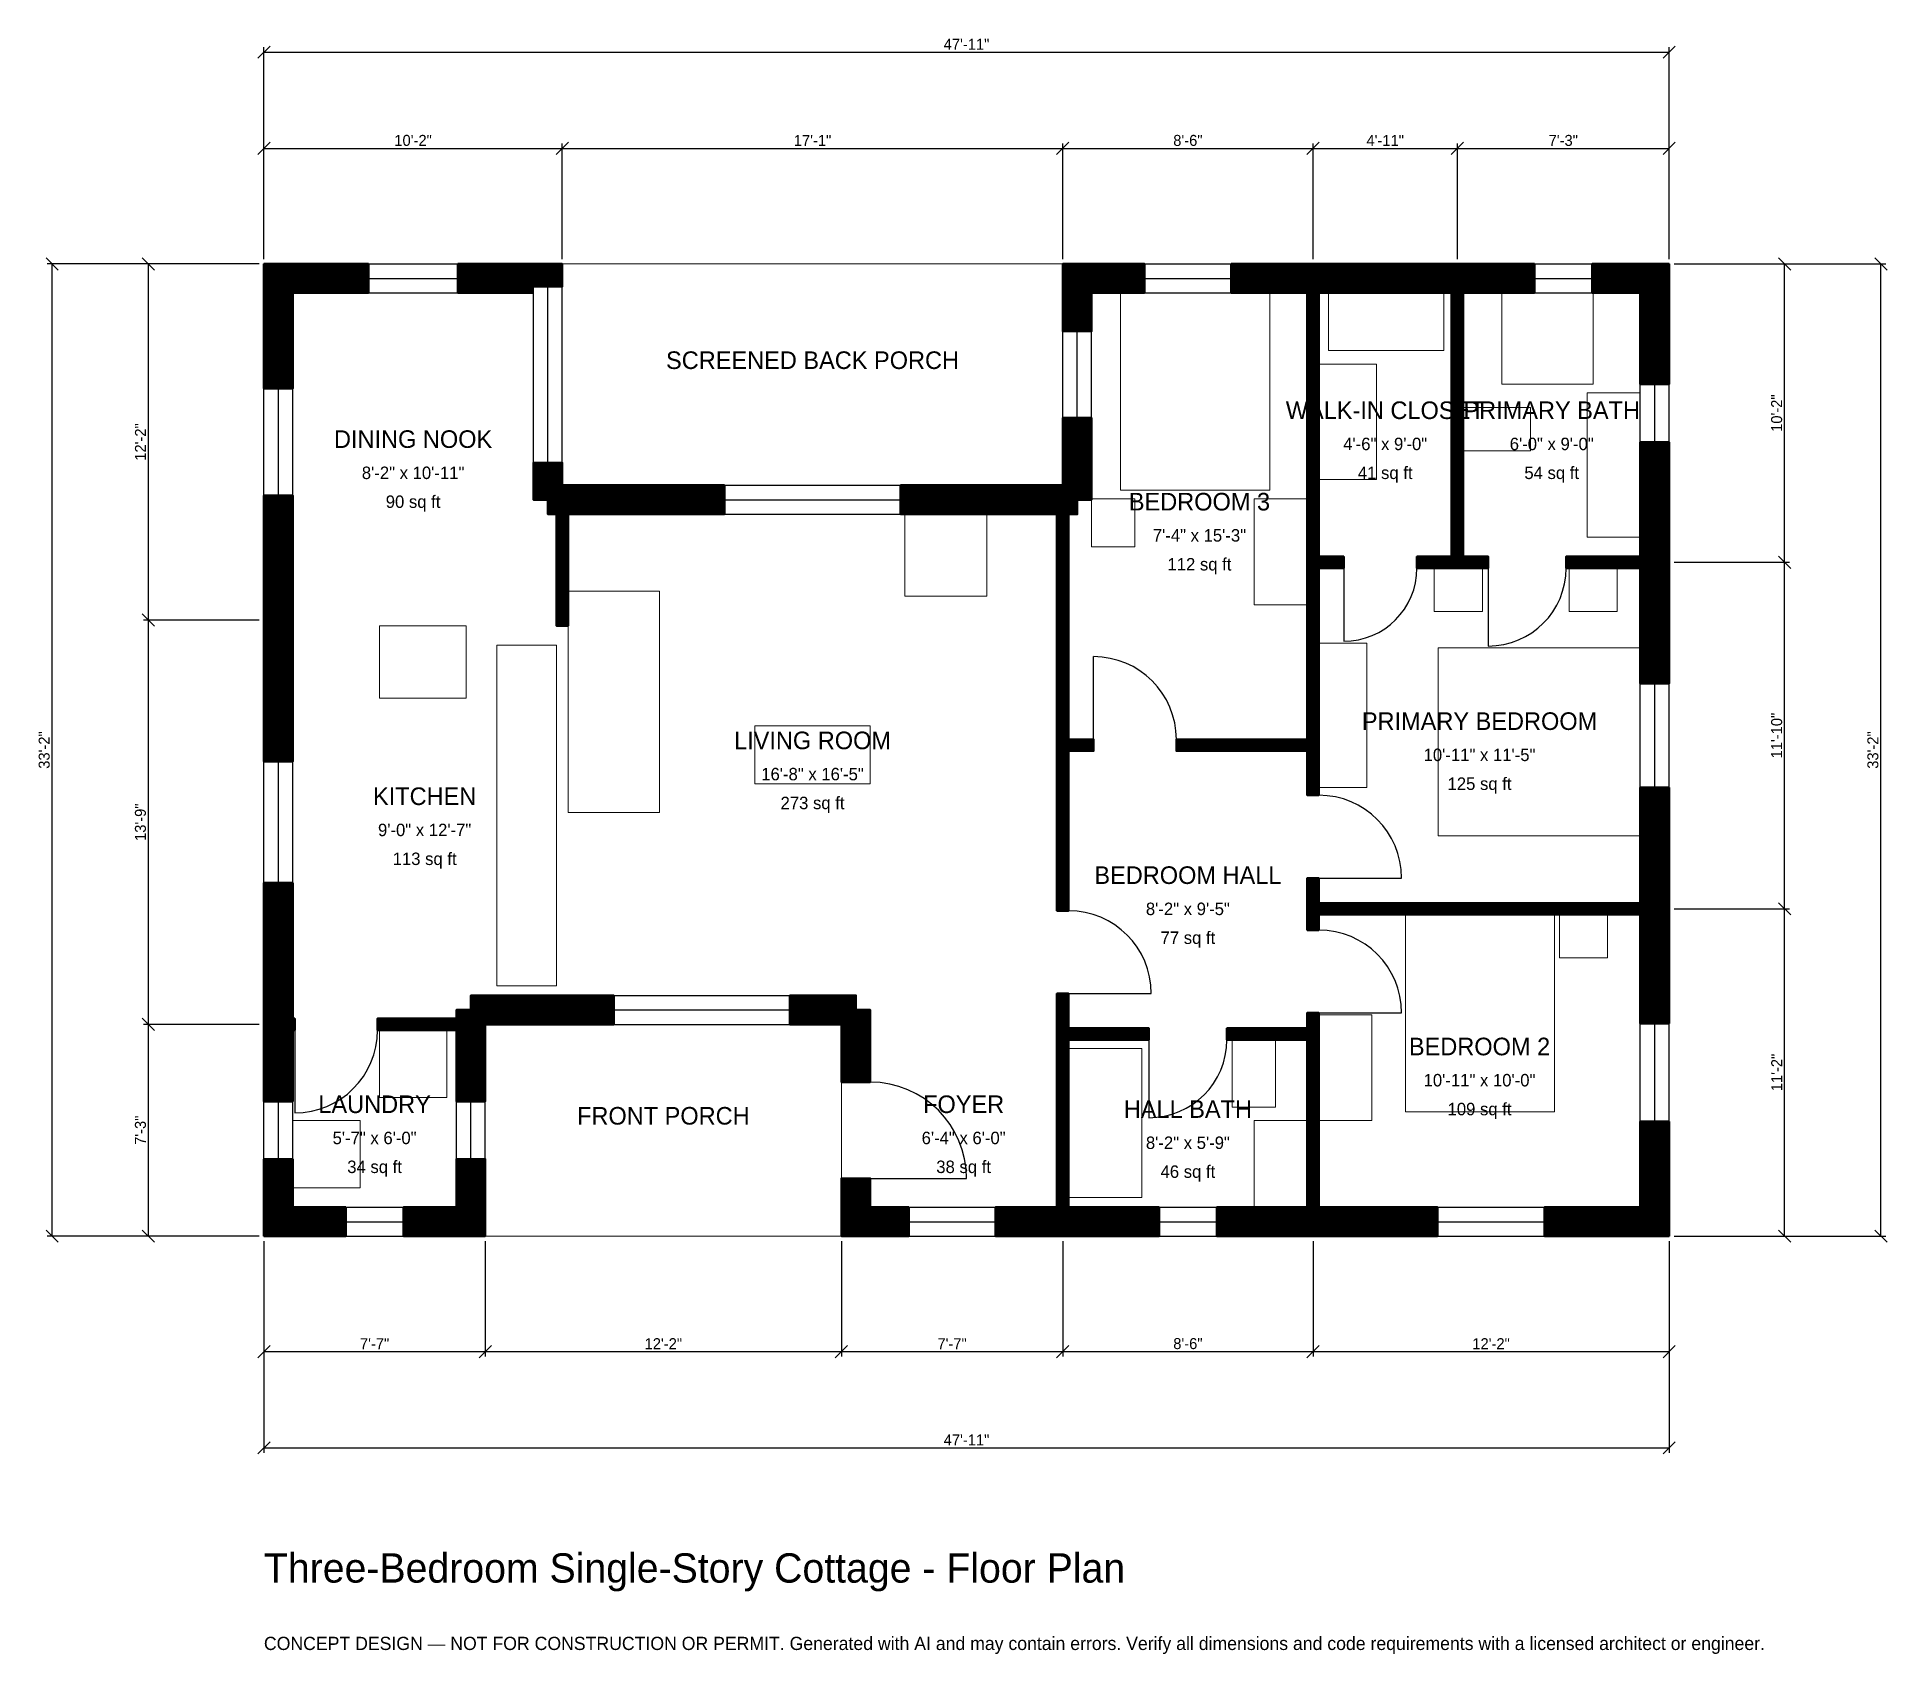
# Model space of a CAD drawing. Header units: inches. Extents: x -93 to 664, y -171 to 490.
import ezdxf
from ezdxf.enums import TextEntityAlignment as Align

# ---------------------------------------------------------------- set-up
doc = ezdxf.new("R2010")
doc.units = ezdxf.units.IN
doc.header["$MEASUREMENT"] = 0
doc.linetypes.add('DASHED', pattern=[0.6, 0.5, -0.1])
for name, color, linetype, lineweight in [('A-ANNO-DIMS', 1, 'Continuous', 13), ('A-ANNO-TEXT', 7, 'Continuous', 18), ('A-AREA-IDEN', 7, 'Continuous', 18), ('A-DOOR', 2, 'Continuous', 25), ('A-FLOR-FIXT', 9, 'Continuous', 13), ('A-FURN', 9, 'Continuous', 13), ('A-GLAZ', 4, 'Continuous', 25), ('A-SITE-PAVE', 8, 'Continuous', 13), ('A-WALL', 7, 'Continuous', 50), ('A-WALL-PATT', 8, 'Continuous', 13)]:
    doc.layers.add(name, color=color, linetype=linetype, lineweight=lineweight)
doc.dimstyles.new('PLAN', dxfattribs={"dimtxt": 4.5, "dimasz": 3, "dimexe": 2, "dimexo": 2, "dimgap": 1, "dimtad": 1, "dimdec": 0, "dimlunit": 4, "dimtsz": 2.5, "dimcen": 2.5, "dimclrd": 1, "dimclre": 1, "dimazin": 3, "dimtfac": 1, "dimtmove": 0, "dimatfit": 3})

msp = doc.modelspace()

# ---------------------------------------------------------------- hatches: boundary and pattern name
at = {"layer": 'A-WALL-PATT'}
h = msp.add_hatch(dxfattribs=at)
h.set_pattern_fill('ANSI31', color=8, scale=0.8)
h.paths.add_polyline_path([(0, 88.9764), (0, 88.9764), (0, 92.5197), (0, 144.4882), (11.811, 144.4882), (11.811, 92.5197), (11.811, 88.9764), (12.5984, 88.9764), (12.5984, 84.252), (11.811, 84.252), (11.811, 80.7087), (11.811, 55.1181), (0, 55.1181), (0, 80.7087), (0, 84.252), (0, 84.252), (0, 88.9764)])
h.paths.add_polyline_path([(0, 246.063), (0, 257.874), (0, 302.9528), (11.811, 302.9528), (11.811, 257.874), (11.811, 246.063), (11.811, 194.0945), (0, 194.0945), (0, 246.063)])
h.paths.add_polyline_path([(0, 385.8268), (0, 385.8268), (0, 397.6378), (0, 397.6378), (0, 397.6378), (11.811, 397.6378), (11.811, 397.6378), (42.7165, 397.6378), (42.7165, 385.8268), (11.811, 385.8268), (11.811, 346.6535), (0, 346.6535), (0, 385.8268)])
h.paths.add_polyline_path([(110.2362, 397.6378), (110.2362, 397.6378), (122.0472, 397.6378), (122.0472, 397.6378), (122.0473, 397.6378), (122.0473, 388.3858), (109.8425, 388.3858), (109.8425, 385.8268), (79.3307, 385.8268), (79.3307, 397.6378), (110.2362, 397.6378)])
h.paths.add_polyline_path([(122.0472, 309.4488), (122.0473, 309.4488), (122.0473, 307.0867), (124.4094, 307.0867), (124.4094, 307.0866), (188.3858, 307.0866), (188.3858, 295.2756), (124.4094, 295.2756), (124.4094, 249.6063), (119.685, 249.6063), (119.685, 295.2756), (116.1417, 295.2756), (116.1417, 301.1811), (110.2362, 301.1811), (110.2362, 316.3386), (122.0472, 316.3386), (122.0472, 309.4488)])
h.paths.add_polyline_path([(324.4094, 307.0866), (324.4094, 307.0867), (326.7716, 307.0867), (326.7716, 309.4488), (326.7717, 309.4488), (326.7717, 334.6457), (338.5827, 334.6457), (338.5827, 301.1811), (332.6772, 301.1811), (332.6772, 295.2756), (329.1339, 295.2756), (329.1339, 203.1496), (339.3701, 203.1496), (339.3701, 198.4252), (329.1339, 198.4252), (329.1339, 133.0709), (324.4094, 133.0709), (324.4094, 198.4252), (324.4094, 203.1496), (324.4094, 295.2756), (260.4331, 295.2756), (260.4331, 307.0866), (324.4094, 307.0866)])
h.paths.add_polyline_path([(326.7717, 385.8268), (326.7716, 385.8268), (326.7716, 397.6378), (326.7717, 397.6378), (326.7717, 397.6378), (338.5827, 397.6378), (338.5827, 397.6378), (360.2362, 397.6378), (360.2362, 385.8268), (338.5827, 385.8268), (338.5827, 370.0787), (326.7717, 370.0787), (326.7717, 385.8268)])
h.paths.add_polyline_path([(423.2283, 397.6378), (426.7717, 397.6378), (426.7717, 397.6378), (431.4961, 397.6378), (431.4961, 397.6378), (435.0394, 397.6378), (482.2835, 397.6378), (485.8268, 397.6378), (485.8268, 397.6378), (490.5512, 397.6378), (490.5512, 397.6378), (494.0945, 397.6378), (519.685, 397.6378), (519.685, 385.8268), (494.0945, 385.8268), (490.5512, 385.8268), (490.5512, 277.9528), (500.7874, 277.9528), (500.7874, 273.2283), (490.5512, 273.2283), (485.8268, 273.2283), (471.6535, 273.2283), (471.6535, 277.9528), (485.8268, 277.9528), (485.8268, 385.8268), (482.2835, 385.8268), (435.0394, 385.8268), (431.4961, 385.8268), (431.4961, 277.9528), (441.7323, 277.9528), (441.7323, 273.2283), (431.4961, 273.2283), (431.4961, 203.1496), (431.4961, 198.4252), (431.4961, 180.315), (426.7717, 180.315), (426.7717, 198.4252), (373.2283, 198.4252), (373.2283, 203.1496), (426.7717, 203.1496), (426.7717, 273.2283), (426.7717, 277.9528), (426.7717, 385.8268), (423.2283, 385.8268), (395.6693, 385.8268), (395.6693, 397.6378), (423.2283, 397.6378)])
h.paths.add_polyline_path([(562.9921, 397.6378), (562.9921, 397.6378), (574.8031, 397.6378), (574.8031, 397.6378), (574.8032, 397.6378), (574.8032, 385.8268), (574.8031, 385.8268), (574.8031, 348.4252), (562.9921, 348.4252), (562.9921, 385.8268), (543.3071, 385.8268), (543.3071, 397.6378), (562.9921, 397.6378)])
h.paths.add_polyline_path([(574.8031, 281.4961), (574.8031, 277.9528), (574.8032, 277.9528), (574.8032, 273.2283), (574.8031, 273.2283), (574.8031, 269.685), (574.8031, 225.9843), (562.9921, 225.9843), (562.9921, 269.685), (562.9921, 273.2283), (532.6772, 273.2283), (532.6772, 277.9528), (562.9921, 277.9528), (562.9921, 281.4961), (562.9921, 324.8031), (574.8031, 324.8031), (574.8031, 281.4961)])
h.paths.add_polyline_path([(574.8031, 139.7638), (574.8031, 136.2205), (574.8032, 136.2205), (574.8032, 131.4961), (574.8031, 131.4961), (574.8031, 127.9528), (574.8031, 87.0079), (562.9921, 87.0079), (562.9921, 127.9528), (562.9921, 131.4961), (431.4961, 131.4961), (431.4961, 125.1969), (426.7717, 125.1969), (426.7717, 131.4961), (426.7717, 136.2205), (426.7717, 146.4567), (431.4961, 146.4567), (431.4961, 136.2205), (562.9921, 136.2205), (562.9921, 139.7638), (562.9921, 183.4646), (574.8031, 183.4646), (574.8031, 139.7638)])
h.paths.add_polyline_path([(574.8031, 11.811), (574.8032, 11.811), (574.8032, 0), (574.8031, 0), (574.8031, 0), (562.9921, 0), (562.9921, 0), (523.8189, 0), (523.8189, 11.811), (562.9921, 11.811), (562.9921, 46.8504), (574.8031, 46.8504), (574.8031, 11.811)])
h.paths.add_polyline_path([(435.0394, 0), (431.4961, 0), (431.4961, 0), (426.7717, 0), (426.7717, 0), (423.2283, 0), (389.7638, 0), (389.7638, 11.811), (423.2283, 11.811), (426.7717, 11.811), (426.7717, 80.315), (393.8976, 80.315), (393.8976, 85.0394), (426.7717, 85.0394), (426.7717, 91.3386), (431.4961, 91.3386), (431.4961, 85.0394), (431.4961, 80.315), (431.4961, 11.811), (435.0394, 11.811), (480.1181, 11.811), (480.1181, 0), (435.0394, 0)])
h.paths.add_polyline_path([(332.6772, 0), (329.1339, 0), (329.1339, 0), (324.4094, 0), (324.4094, 0), (320.8661, 0), (299.2126, 0), (299.2126, 11.811), (320.8661, 11.811), (324.4094, 11.811), (324.4094, 80.315), (324.4094, 84.252), (324.4094, 85.0394), (324.4094, 88.9764), (324.4094, 99.2126), (329.1339, 99.2126), (329.1339, 88.9764), (329.1339, 85.0394), (362.0079, 85.0394), (362.0079, 80.315), (329.1339, 80.315), (329.1339, 11.811), (332.6772, 11.811), (366.1417, 11.811), (366.1417, 0), (332.6772, 0)])
h.paths.add_polyline_path([(248.0315, 0), (248.0315, 0), (236.2205, 0), (236.2205, 0), (236.2204, 0), (236.2204, 11.811), (236.2205, 11.811), (236.2205, 23.622), (248.0315, 23.622), (248.0315, 11.811), (263.7795, 11.811), (263.7795, 0), (248.0315, 0)])
h.paths.add_polyline_path([(236.2205, 86.6142), (215.1575, 86.6142), (215.1575, 98.4252), (242.126, 98.4252), (242.126, 92.5197), (248.0315, 92.5197), (248.0315, 62.9921), (236.2205, 62.9921), (236.2205, 86.6142)])
h.paths.add_polyline_path([(127.9528, 86.6142), (116.1417, 86.6142), (92.9134, 86.6142), (92.9134, 86.6141), (90.5512, 86.6141), (90.5512, 84.252), (90.5512, 84.252), (90.5512, 55.1181), (78.7402, 55.1181), (78.7402, 84.252), (46.4567, 84.252), (46.4567, 88.9764), (78.7402, 88.9764), (78.7402, 92.5197), (84.6457, 92.5197), (84.6457, 98.4252), (116.1417, 98.4252), (127.9528, 98.4252), (143.1102, 98.4252), (143.1102, 86.6142), (127.9528, 86.6142)])
h.paths.add_polyline_path([(90.5512, 11.811), (90.5512, 11.811), (90.5512, 0), (90.5512, 0), (90.5512, 0), (78.7402, 0), (78.7402, 0), (57.0866, 0), (57.0866, 11.811), (78.7402, 11.811), (78.7402, 31.4961), (90.5512, 31.4961), (90.5512, 11.811)])
h.paths.add_polyline_path([(11.811, 0), (11.811, 0), (0, 0), (0, 0), (0, 0), (0, 11.811), (0, 11.811), (0, 31.4961), (11.811, 31.4961), (11.811, 11.811), (33.4646, 11.811), (33.4646, 0), (11.811, 0)])

# ---------------------------------------------------------------- linework, layer by layer
at = {"layer": 'A-DOOR'}
for p, q in [((441.7323, 273.2283), (441.7323, 243.3071)), ((500.7874, 273.2283), (500.7874, 241.3386)), ((339.3701, 203.1496), (339.3701, 237.0079)), ((431.4961, 146.4567), (465.3543, 146.4567)), ((329.1339, 99.2126), (362.9921, 99.2126)), ((431.4961, 91.3386), (465.3543, 91.3386)), ((12.5984, 84.252), (12.5984, 50.3937)), ((362.0079, 80.315), (362.0079, 48.4252)), ((248.0315, 23.622), (287.4016, 23.622))]:
    msp.add_line(p, q, dxfattribs=at)
for centre, radius, start, end in [((441.7323, 273.2283), 29.9213, 270, 360), ((500.7874, 273.2283), 31.8898, 270, 360), ((339.3701, 203.1496), 33.8583, 0, 90), ((431.4961, 146.4567), 33.8583, 0, 90), ((329.1339, 99.2126), 33.8583, 0, 90), ((431.4961, 91.3386), 33.8583, 0, 90), ((12.5984, 84.252), 33.8583, 270, 360), ((362.0079, 80.315), 31.8898, 270, 360), ((248.0315, 23.622), 39.3701, 0, 90)]:
    msp.add_arc(centre, radius, start, end, dxfattribs=at)
at = {"layer": 'A-FLOR-FIXT'}
for points in [[(506.2992, 348.4252), (543.7008, 348.4252), (543.7008, 385.8268), (506.2992, 385.8268)], [(541.3386, 285.8268), (562.9921, 285.8268), (562.9921, 344.8819), (541.3386, 344.8819)], [(490.5512, 321.2598), (518.1102, 321.2598), (518.1102, 338.9764), (490.5512, 338.9764)], [(95.2756, 102.3622), (119.685, 102.3622), (119.685, 241.7323), (95.2756, 241.7323)], [(329.1339, 15.748), (359.0551, 15.748), (359.0551, 76.7717), (329.1339, 76.7717)], [(396.063, 52.7559), (413.7795, 52.7559), (413.7795, 80.315), (396.063, 80.315)], [(405.1181, 11.811), (426.7717, 11.811), (426.7717, 47.2441), (405.1181, 47.2441)]]:
    msp.add_lwpolyline(points, close=True, dxfattribs=at)
at = {"layer": 'A-FURN'}
for points in [[(350.3937, 305.1181), (411.4173, 305.1181), (411.4173, 385.8268), (350.3937, 385.8268)], [(435.4331, 362.2047), (482.6772, 362.2047), (482.6772, 385.8268), (435.4331, 385.8268)], [(431.4961, 309.4488), (455.1181, 309.4488), (455.1181, 356.6929), (431.4961, 356.6929)], [(262.2047, 261.811), (295.6693, 261.811), (295.6693, 295.2756), (262.2047, 295.2756)], [(338.5827, 281.8898), (356.2992, 281.8898), (356.2992, 301.5748), (338.5827, 301.5748)], [(405.1181, 258.2677), (426.7717, 258.2677), (426.7717, 301.5748), (405.1181, 301.5748)], [(478.7402, 255.5118), (498.4252, 255.5118), (498.4252, 273.2283), (478.7402, 273.2283)], [(533.8583, 255.5118), (553.5433, 255.5118), (553.5433, 273.2283), (533.8583, 273.2283)], [(124.4094, 173.2283), (161.811, 173.2283), (161.811, 263.7795), (124.4094, 263.7795)], [(47.2441, 220.0787), (82.6772, 220.0787), (82.6772, 249.6063), (47.2441, 249.6063)], [(431.4961, 183.4646), (451.1811, 183.4646), (451.1811, 242.5197), (431.4961, 242.5197)], [(480.315, 163.7795), (562.9921, 163.7795), (562.9921, 240.5512), (480.315, 240.5512)], [(200.7874, 185.0394), (248.0315, 185.0394), (248.0315, 208.6614), (200.7874, 208.6614)], [(466.9291, 50.7874), (527.9528, 50.7874), (527.9528, 131.4961), (466.9291, 131.4961)], [(529.9213, 113.7795), (549.6063, 113.7795), (549.6063, 131.4961), (529.9213, 131.4961)], [(47.2441, 56.6929), (74.8031, 56.6929), (74.8031, 84.252), (47.2441, 84.252)], [(431.4961, 47.2441), (453.1496, 47.2441), (453.1496, 90.5512), (431.4961, 90.5512)], [(11.811, 19.685), (39.3701, 19.685), (39.3701, 47.2441), (11.811, 47.2441)]]:
    msp.add_lwpolyline(points, close=True, dxfattribs=at)
at = {"layer": 'A-GLAZ'}
for p, q in [((42.7165, 397.6378), (79.3307, 397.6378)), ((360.2362, 397.6378), (395.6693, 397.6378)), ((519.685, 397.6378), (543.3071, 397.6378)), ((42.7165, 391.7323), (79.3307, 391.7323)), ((110.2362, 316.3386), (110.2362, 388.3858)), ((116.1417, 316.3386), (116.1417, 388.3858)), ((122.0472, 316.3386), (122.0472, 388.3858)), ((360.2362, 391.7323), (395.6693, 391.7323)), ((519.685, 391.7323), (543.3071, 391.7323)), ((42.7165, 385.8268), (79.3307, 385.8268)), ((360.2362, 385.8268), (395.6693, 385.8268)), ((519.685, 385.8268), (543.3071, 385.8268)), ((326.7717, 334.6457), (326.7717, 370.0787)), ((332.6772, 334.6457), (332.6772, 370.0787)), ((338.5827, 334.6457), (338.5827, 370.0787)), ((562.9921, 324.8031), (562.9921, 348.4252)), ((568.8976, 324.8031), (568.8976, 348.4252)), ((574.8031, 324.8031), (574.8031, 348.4252)), ((0, 302.9528), (0, 346.6535)), ((5.9055, 302.9528), (5.9055, 346.6535)), ((11.811, 302.9528), (11.811, 346.6535)), ((188.3858, 307.0866), (260.4331, 307.0866)), ((188.3858, 301.1811), (260.4331, 301.1811)), ((188.3858, 295.2756), (260.4331, 295.2756)), ((562.9921, 183.4646), (562.9921, 225.9843)), ((568.8976, 183.4646), (568.8976, 225.9843)), ((574.8031, 183.4646), (574.8031, 225.9843)), ((0, 144.4882), (0, 194.0945)), ((5.9055, 144.4882), (5.9055, 194.0945)), ((11.811, 144.4882), (11.811, 194.0945)), ((143.1102, 98.4252), (215.1575, 98.4252)), ((143.1102, 92.5197), (215.1575, 92.5197)), ((143.1102, 86.6142), (215.1575, 86.6142)), ((562.9921, 46.8504), (562.9921, 87.0079)), ((568.8976, 46.8504), (568.8976, 87.0079)), ((574.8031, 46.8504), (574.8031, 87.0079)), ((0, 31.4961), (0, 55.1181)), ((5.9055, 31.4961), (5.9055, 55.1181)), ((11.811, 31.4961), (11.811, 55.1181)), ((78.7402, 31.4961), (78.7402, 55.1181)), ((84.6457, 31.4961), (84.6457, 55.1181)), ((90.5512, 31.4961), (90.5512, 55.1181)), ((33.4646, 11.811), (57.0866, 11.811)), ((263.7795, 11.811), (299.2126, 11.811)), ((366.1417, 11.811), (389.7638, 11.811)), ((480.1181, 11.811), (523.8189, 11.811)), ((33.4646, 5.9055), (57.0866, 5.9055)), ((33.4646, 0), (57.0866, 0)), ((263.7795, 5.9055), (299.2126, 5.9055)), ((263.7795, 0), (299.2126, 0)), ((366.1417, 5.9055), (389.7638, 5.9055)), ((366.1417, 0), (389.7638, 0)), ((480.1181, 5.9055), (523.8189, 5.9055)), ((480.1181, 0), (523.8189, 0))]:
    msp.add_line(p, q, dxfattribs=at)
at = {"layer": 'A-SITE-PAVE', "linetype": 'DASHED'}
for points in [[(122.0472, 307.0866), (326.7717, 307.0866), (326.7717, 397.6378), (122.0472, 397.6378)], [(90.5512, 0), (236.2205, 0), (236.2205, 86.6142), (90.5512, 86.6142)]]:
    msp.add_lwpolyline(points, close=True, dxfattribs=at)
at = {"layer": 'A-WALL'}
for points in [[(0, 385.8268), (0, 385.8268), (0, 397.6378), (0, 397.6378), (0, 397.6378), (11.811, 397.6378), (11.811, 397.6378), (42.7165, 397.6378), (42.7165, 385.8268), (11.811, 385.8268), (11.811, 346.6535), (0, 346.6535), (0, 385.8268)], [(110.2362, 397.6378), (110.2362, 397.6378), (122.0472, 397.6378), (122.0472, 397.6378), (122.0473, 397.6378), (122.0473, 388.3858), (109.8425, 388.3858), (109.8425, 385.8268), (79.3307, 385.8268), (79.3307, 397.6378), (110.2362, 397.6378)], [(326.7717, 385.8268), (326.7716, 385.8268), (326.7716, 397.6378), (326.7717, 397.6378), (326.7717, 397.6378), (338.5827, 397.6378), (338.5827, 397.6378), (360.2362, 397.6378), (360.2362, 385.8268), (338.5827, 385.8268), (338.5827, 370.0787), (326.7717, 370.0787), (326.7717, 385.8268)], [(423.2283, 397.6378), (426.7717, 397.6378), (426.7717, 397.6378), (431.4961, 397.6378), (431.4961, 397.6378), (435.0394, 397.6378), (482.2835, 397.6378), (485.8268, 397.6378), (485.8268, 397.6378), (490.5512, 397.6378), (490.5512, 397.6378), (494.0945, 397.6378), (519.685, 397.6378), (519.685, 385.8268), (494.0945, 385.8268), (490.5512, 385.8268), (490.5512, 277.9528), (500.7874, 277.9528), (500.7874, 273.2283), (490.5512, 273.2283), (485.8268, 273.2283), (471.6535, 273.2283), (471.6535, 277.9528), (485.8268, 277.9528), (485.8268, 385.8268), (482.2835, 385.8268), (435.0394, 385.8268), (431.4961, 385.8268), (431.4961, 277.9528), (441.7323, 277.9528), (441.7323, 273.2283), (431.4961, 273.2283), (431.4961, 203.1496), (431.4961, 198.4252), (431.4961, 180.315), (426.7717, 180.315), (426.7717, 198.4252), (373.2283, 198.4252), (373.2283, 203.1496), (426.7717, 203.1496), (426.7717, 273.2283), (426.7717, 277.9528), (426.7717, 385.8268), (423.2283, 385.8268), (395.6693, 385.8268), (395.6693, 397.6378), (423.2283, 397.6378)], [(562.9921, 397.6378), (562.9921, 397.6378), (574.8031, 397.6378), (574.8031, 397.6378), (574.8032, 397.6378), (574.8032, 385.8268), (574.8031, 385.8268), (574.8031, 348.4252), (562.9921, 348.4252), (562.9921, 385.8268), (543.3071, 385.8268), (543.3071, 397.6378), (562.9921, 397.6378)], [(324.4094, 307.0866), (324.4094, 307.0867), (326.7716, 307.0867), (326.7716, 309.4488), (326.7717, 309.4488), (326.7717, 334.6457), (338.5827, 334.6457), (338.5827, 301.1811), (332.6772, 301.1811), (332.6772, 295.2756), (329.1339, 295.2756), (329.1339, 203.1496), (339.3701, 203.1496), (339.3701, 198.4252), (329.1339, 198.4252), (329.1339, 133.0709), (324.4094, 133.0709), (324.4094, 198.4252), (324.4094, 203.1496), (324.4094, 295.2756), (260.4331, 295.2756), (260.4331, 307.0866), (324.4094, 307.0866)], [(574.8031, 281.4961), (574.8031, 277.9528), (574.8032, 277.9528), (574.8032, 273.2283), (574.8031, 273.2283), (574.8031, 269.685), (574.8031, 225.9843), (562.9921, 225.9843), (562.9921, 269.685), (562.9921, 273.2283), (532.6772, 273.2283), (532.6772, 277.9528), (562.9921, 277.9528), (562.9921, 281.4961), (562.9921, 324.8031), (574.8031, 324.8031), (574.8031, 281.4961)], [(122.0472, 309.4488), (122.0473, 309.4488), (122.0473, 307.0867), (124.4094, 307.0867), (124.4094, 307.0866), (188.3858, 307.0866), (188.3858, 295.2756), (124.4094, 295.2756), (124.4094, 249.6063), (119.685, 249.6063), (119.685, 295.2756), (116.1417, 295.2756), (116.1417, 301.1811), (110.2362, 301.1811), (110.2362, 316.3386), (122.0472, 316.3386), (122.0472, 309.4488)], [(0, 246.063), (0, 257.874), (0, 302.9528), (11.811, 302.9528), (11.811, 257.874), (11.811, 246.063), (11.811, 194.0945), (0, 194.0945), (0, 246.063)], [(574.8031, 139.7638), (574.8031, 136.2205), (574.8032, 136.2205), (574.8032, 131.4961), (574.8031, 131.4961), (574.8031, 127.9528), (574.8031, 87.0079), (562.9921, 87.0079), (562.9921, 127.9528), (562.9921, 131.4961), (431.4961, 131.4961), (431.4961, 125.1969), (426.7717, 125.1969), (426.7717, 131.4961), (426.7717, 136.2205), (426.7717, 146.4567), (431.4961, 146.4567), (431.4961, 136.2205), (562.9921, 136.2205), (562.9921, 139.7638), (562.9921, 183.4646), (574.8031, 183.4646), (574.8031, 139.7638)], [(0, 88.9764), (0, 88.9764), (0, 92.5197), (0, 144.4882), (11.811, 144.4882), (11.811, 92.5197), (11.811, 88.9764), (12.5984, 88.9764), (12.5984, 84.252), (11.811, 84.252), (11.811, 80.7087), (11.811, 55.1181), (0, 55.1181), (0, 80.7087), (0, 84.252), (0, 84.252), (0, 88.9764)], [(127.9528, 86.6142), (116.1417, 86.6142), (92.9134, 86.6142), (92.9134, 86.6141), (90.5512, 86.6141), (90.5512, 84.252), (90.5512, 84.252), (90.5512, 55.1181), (78.7402, 55.1181), (78.7402, 84.252), (46.4567, 84.252), (46.4567, 88.9764), (78.7402, 88.9764), (78.7402, 92.5197), (84.6457, 92.5197), (84.6457, 98.4252), (116.1417, 98.4252), (127.9528, 98.4252), (143.1102, 98.4252), (143.1102, 86.6142), (127.9528, 86.6142)], [(236.2205, 86.6142), (215.1575, 86.6142), (215.1575, 98.4252), (242.126, 98.4252), (242.126, 92.5197), (248.0315, 92.5197), (248.0315, 62.9921), (236.2205, 62.9921), (236.2205, 86.6142)], [(332.6772, 0), (329.1339, 0), (329.1339, 0), (324.4094, 0), (324.4094, 0), (320.8661, 0), (299.2126, 0), (299.2126, 11.811), (320.8661, 11.811), (324.4094, 11.811), (324.4094, 80.315), (324.4094, 84.252), (324.4094, 85.0394), (324.4094, 88.9764), (324.4094, 99.2126), (329.1339, 99.2126), (329.1339, 88.9764), (329.1339, 85.0394), (362.0079, 85.0394), (362.0079, 80.315), (329.1339, 80.315), (329.1339, 11.811), (332.6772, 11.811), (366.1417, 11.811), (366.1417, 0), (332.6772, 0)], [(435.0394, 0), (431.4961, 0), (431.4961, 0), (426.7717, 0), (426.7717, 0), (423.2283, 0), (389.7638, 0), (389.7638, 11.811), (423.2283, 11.811), (426.7717, 11.811), (426.7717, 80.315), (393.8976, 80.315), (393.8976, 85.0394), (426.7717, 85.0394), (426.7717, 91.3386), (431.4961, 91.3386), (431.4961, 85.0394), (431.4961, 80.315), (431.4961, 11.811), (435.0394, 11.811), (480.1181, 11.811), (480.1181, 0), (435.0394, 0)], [(574.8031, 11.811), (574.8032, 11.811), (574.8032, 0), (574.8031, 0), (574.8031, 0), (562.9921, 0), (562.9921, 0), (523.8189, 0), (523.8189, 11.811), (562.9921, 11.811), (562.9921, 46.8504), (574.8031, 46.8504), (574.8031, 11.811)], [(11.811, 0), (11.811, 0), (0, 0), (0, 0), (0, 0), (0, 11.811), (0, 11.811), (0, 31.4961), (11.811, 31.4961), (11.811, 11.811), (33.4646, 11.811), (33.4646, 0), (11.811, 0)], [(90.5512, 11.811), (90.5512, 11.811), (90.5512, 0), (90.5512, 0), (90.5512, 0), (78.7402, 0), (78.7402, 0), (57.0866, 0), (57.0866, 11.811), (78.7402, 11.811), (78.7402, 31.4961), (90.5512, 31.4961), (90.5512, 11.811)], [(248.0315, 0), (248.0315, 0), (236.2205, 0), (236.2205, 0), (236.2204, 0), (236.2204, 11.811), (236.2205, 11.811), (236.2205, 23.622), (248.0315, 23.622), (248.0315, 11.811), (263.7795, 11.811), (263.7795, 0), (248.0315, 0)]]:
    msp.add_lwpolyline(points, close=True, dxfattribs=at)

# ---------------------------------------------------------------- texts
at = {"layer": 'A-ANNO-TEXT'}
for s, height, p in [('Three-Bedroom Single-Story Cottage - Floor Plan', 12, (0, -141.7323)), ('CONCEPT DESIGN — NOT FOR CONSTRUCTION OR PERMIT. Generated with AI and may contain errors. Verify all dimensions and code requirements with a licensed architect or engineer.', 5.4, (0, -169.2913))]:
    msp.add_text(s, height=height, dxfattribs=at).set_placement(p)
at = {"layer": 'A-AREA-IDEN'}
for s, height, p in [('SCREENED BACK PORCH', 7.2, (224.4094, 358.2677)), ('WALK-IN CLOSET', 7.2, (458.6614, 337.7953)), ('PRIMARY BATH', 7.2, (526.7717, 337.7953)), ('DINING NOOK', 7.2, (61.0236, 325.9843)), ('4\'-6" x 9\'-0"', 5.1, (458.6614, 324.0157)), ('6\'-0" x 9\'-0"', 5.1, (526.7717, 324.0157)), ('8\'-2" x 10\'-11"', 5.1, (61.0236, 312.2047)), ('41 sq ft', 5.1, (458.6614, 312.2047)), ('54 sq ft', 5.1, (526.7717, 312.2047)), ('90 sq ft', 5.1, (61.0236, 300.3937)), ('BEDROOM 3', 7.2, (382.6772, 300.3937)), ('7\'-4" x 15\'-3"', 5.1, (382.6772, 286.6142)), ('112 sq ft', 5.1, (382.6772, 274.8031)), ('PRIMARY BEDROOM', 7.2, (497.2441, 210.6299)), ('LIVING ROOM', 7.2, (224.4094, 202.7559)), ('10\'-11" x 11\'-5"', 5.1, (497.2441, 196.8504)), ('16\'-8" x 16\'-5"', 5.1, (224.4094, 188.9764)), ('KITCHEN', 7.2, (65.748, 179.9213)), ('125 sq ft', 5.1, (497.2441, 185.0394)), ('273 sq ft', 5.1, (224.4094, 177.1654)), ('9\'-0" x 12\'-7"', 5.1, (65.748, 166.1417)), ('113 sq ft', 5.1, (65.748, 154.3307)), ('BEDROOM HALL', 7.2, (377.9528, 147.6378)), ('8\'-2" x 9\'-5"', 5.1, (377.9528, 133.8583)), ('77 sq ft', 5.1, (377.9528, 122.0472)), ('BEDROOM 2', 7.2, (497.2441, 77.5591)), ('10\'-11" x 10\'-0"', 5.1, (497.2441, 63.7795)), ('LAUNDRY', 7.2, (45.2756, 53.937)), ('FOYER', 7.2, (286.2205, 53.937)), ('HALL BATH', 7.2, (377.9528, 51.9685)), ('109 sq ft', 5.1, (497.2441, 51.9685)), ('FRONT PORCH', 7.2, (163.3858, 49.2126)), ('5\'-7" x 6\'-0"', 5.1, (45.2756, 40.1575)), ('6\'-4" x 6\'-0"', 5.1, (286.2205, 40.1575)), ('8\'-2" x 5\'-9"', 5.1, (377.9528, 38.189)), ('34 sq ft', 5.1, (45.2756, 28.3465)), ('38 sq ft', 5.1, (286.2205, 28.3465)), ('46 sq ft', 5.1, (377.9528, 26.378))]:
    msp.add_text(s, height=height, dxfattribs=at).set_placement(p, align=Align.MIDDLE_CENTER)

# ---------------------------------------------------------------- dimensions: what is measured, and where the dimension line sits
at = {"layer": 'A-ANNO-DIMS'}
for base, p1, p2, text in [((0, 484.252), (0, 397.6378), (574.8031, 397.6378), '47\'-11"'), ((0, 444.8819), (0, 397.6378), (122.0472, 397.6378), '10\'-2"'), ((122.0472, 444.8819), (122.0472, 397.6378), (326.7717, 397.6378), '17\'-1"'), ((326.7717, 444.8819), (326.7717, 397.6378), (429.1339, 397.6378), '8\'-6"'), ((429.1339, 444.8819), (429.1339, 397.6378), (488.189, 397.6378), '4\'-11"'), ((488.189, 444.8819), (488.189, 397.6378), (574.8031, 397.6378), '7\'-3"'), ((0, -47.2441), (0, 0), (90.5512, 0), '7\'-7"'), ((0, -86.6142), (0, 0), (574.8031, 0), '47\'-11"'), ((90.5512, -47.2441), (90.5512, 0), (236.2205, 0), '12\'-2"'), ((236.2205, -47.2441), (236.2205, 0), (326.7717, 0), '7\'-7"'), ((326.7717, -47.2441), (326.7717, 0), (429.1339, 0), '8\'-6"'), ((429.1339, -47.2441), (429.1339, 0), (574.8031, 0), '12\'-2"')]:
    msp.add_linear_dim(base=base, p1=p1, p2=p2, text=text, dimstyle='PLAN', dxfattribs=at).render()
for base, p1, p2, text in [((-86.6142, 0), (0, 0), (0, 397.6378), '33\'-2"'), ((-47.2441, 251.9685), (0, 251.9685), (0, 397.6378), '12\'-2"'), ((622.0472, 275.5906), (574.8031, 275.5906), (574.8031, 397.6378), '10\'-2"'), ((661.4173, 0), (574.8031, 0), (574.8031, 397.6378), '33\'-2"'), ((622.0472, 133.8583), (574.8031, 133.8583), (574.8031, 275.5906), '11\'-10"'), ((-47.2441, 86.6142), (0, 86.6142), (0, 251.9685), '13\'-9"'), ((622.0472, 0), (574.8031, 0), (574.8031, 133.8583), '11\'-2"'), ((-47.2441, 0), (0, 0), (0, 86.6142), '7\'-3"')]:
    msp.add_linear_dim(base=base, p1=p1, p2=p2, angle=90, text=text, dimstyle='PLAN', dxfattribs=at).render()

doc.saveas('drawing.dxf')
